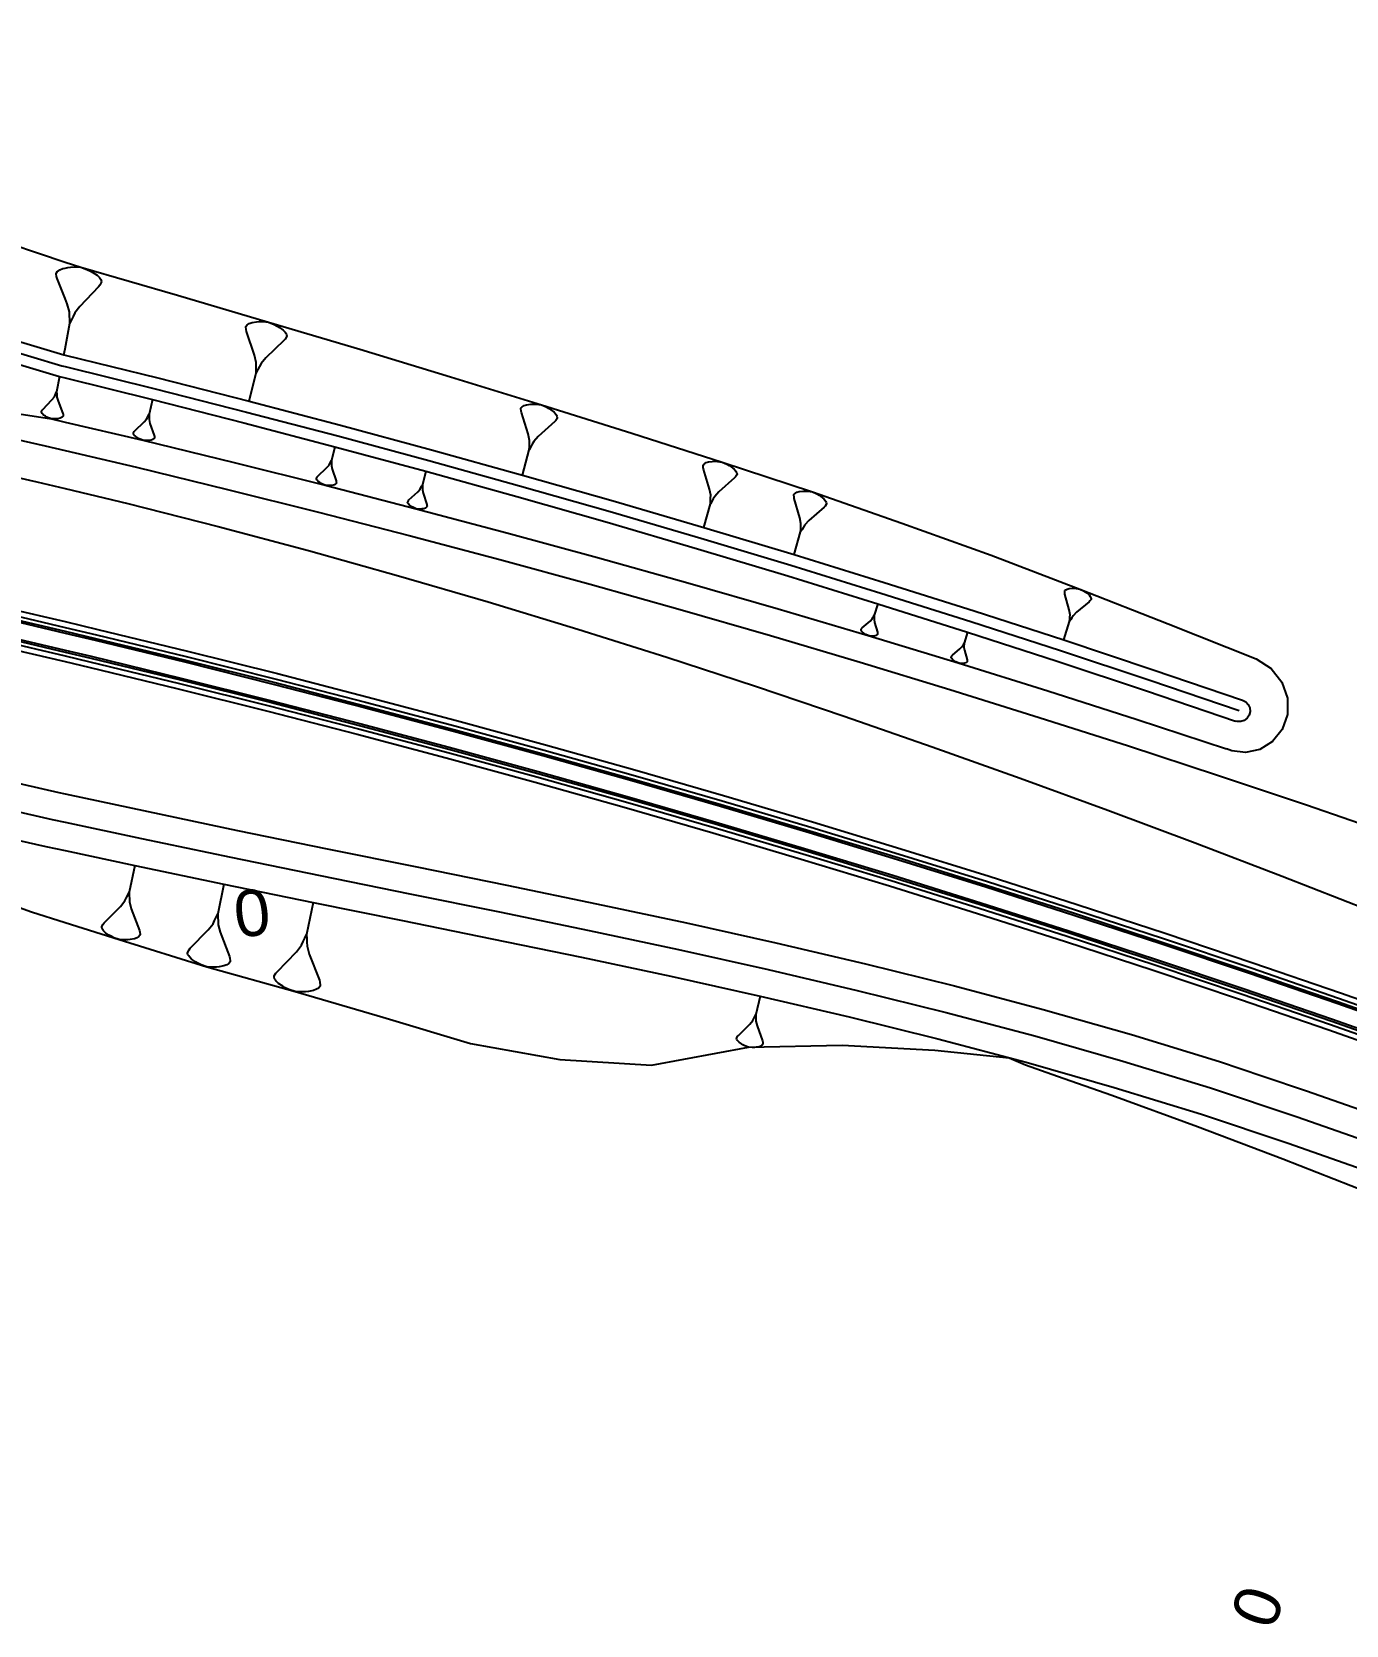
# Model space of a CAD drawing. Extents: x 387562 to 388546, y 804386 to 804945.
# Drawn here: x 388198.2 to 388269.2, y 804570.3 to 804656.4 of the extents above; entities that cross this region are included whole.
import ezdxf
from ezdxf.enums import TextEntityAlignment as Align

# ---------------------------------------------------------------- set-up
doc = ezdxf.new("R2010")
doc.units = 0
doc.layers.get('0').update_dxf_attribs({"linetype": 'CONTINUOUS'})
doc.styles.add('ARIAL', font='ARIAL.FON')

msp = doc.modelspace()

# ---------------------------------------------------------------- linework, layer by layer
at = {"color": 1}
for p, q in [((388199.5992, 804643.4865), (388199.6574, 804643.5258)), ((388199.6574, 804643.5258), (388199.7156, 804643.5651)), ((388199.7156, 804643.5651), (388199.8807, 804643.6342)), ((388199.8807, 804643.6342), (388200, 804643.657)), ((388200, 804643.657), (388200.1434, 804643.6844)), ((388200.1434, 804643.6844), (388200.2991, 804643.7048)), ((388200.2991, 804643.7048), (388200.5035, 804643.7157)), ((388200.5035, 804643.7157), (388200.8542, 804643.6982)), ((388200.8542, 804643.6982), (388201.1859, 804643.5832)), ((388201.1859, 804643.5832), (388201.3714, 804643.4966)), ((388199.5221, 804643.3498), (388199.5315, 804643.3985)), ((388199.5424, 804643.1941), (388199.5221, 804643.3498)), ((388199.5315, 804643.3985), (388199.5992, 804643.4865)), ((388199.5722, 804643.0871), (388199.5424, 804643.1941)), ((388200, 804642.0087), (388199.5722, 804643.0871)), ((388201.8144, 804642.6519), (388200.798, 804641.5847)), ((388201.3714, 804643.4966), (388201.5082, 804643.4195)), ((388201.5082, 804643.4195), (388201.733, 804643.2747)), ((388201.733, 804643.2747), (388201.8603, 804643.1488)), ((388201.8821, 804642.74), (388201.8144, 804642.6519)), ((388201.8603, 804643.1488), (388201.8996, 804643.0906)), ((388201.9592, 804642.8767), (388201.8821, 804642.74)), ((388201.8996, 804643.0906), (388201.9388, 804643.0324)), ((388201.9388, 804643.0324), (388201.9687, 804642.9255)), ((388201.9687, 804642.9255), (388201.9592, 804642.8767)), ((388200.1156, 804641.7172), (388200, 804642.0087)), ((388200.2349, 804641.2894), (388200.1156, 804641.7172)), ((388200.2458, 804641.085), (388200.2349, 804641.2894)), ((388200.2567, 804640.8805), (388200.2458, 804641.085)), ((388200.4408, 804641.0471), (388200.3542, 804640.8616)), ((388200.5273, 804641.2326), (388200.4408, 804641.0471)), ((388200.798, 804641.5847), (388200.5273, 804641.2326)), ((388200, 804639.2975), (388200.2676, 804640.6761)), ((388200.2676, 804640.6761), (388200.2567, 804640.8805)), ((388200.3542, 804640.8616), (388200.2676, 804640.6761)), ((388209.774, 804640.476), (388209.7848, 804640.52)), ((388209.7854, 804640.333), (388209.774, 804640.476)), ((388209.7848, 804640.52), (388209.8505, 804640.5972)), ((388209.8078, 804640.2341), (388209.7854, 804640.333)), ((388210.241, 804638.9598), (388209.8078, 804640.2341)), ((388209.8505, 804640.5972), (388209.9054, 804640.6304)), ((388209.9054, 804640.6304), (388209.9603, 804640.6636)), ((388209.9603, 804640.6636), (388210.1141, 804640.7191)), ((388210.1141, 804640.7191), (388210.3559, 804640.7529)), ((388210.3559, 804640.7529), (388210.4989, 804640.7644)), ((388210.4989, 804640.7644), (388210.6859, 804640.765)), ((388210.6859, 804640.765), (388211.0049, 804640.7331)), ((388211.0049, 804640.7331), (388211.3023, 804640.6131)), ((388211.3023, 804640.6131), (388211.4676, 804640.5257)), ((388211.4676, 804640.5257), (388211.5888, 804640.4491)), ((388211.5888, 804640.4491), (388211.7873, 804640.3068)), ((388211.7873, 804640.3068), (388211.8977, 804640.1862)), ((388211.8977, 804640.1862), (388211.9309, 804640.1313)), ((388211.9309, 804640.1313), (388211.964, 804640.0765)), ((388211.964, 804640.0765), (388211.9864, 804639.9775)), ((388199.9365, 804638.9701), (388200, 804639.2975)), ((388211.8332, 804639.7351), (388210.8575, 804638.8079)), ((388211.8989, 804639.8123), (388211.8332, 804639.7351)), ((388211.9755, 804639.9335), (388211.8989, 804639.8123)), ((388211.9864, 804639.9775), (388211.9755, 804639.9335)), ((388210.3304, 804638.5641), (388210.241, 804638.9598)), ((388210.331, 804638.3771), (388210.3304, 804638.5641)), ((388210.3316, 804638.1902), (388210.331, 804638.3771)), ((388210.5946, 804638.499), (388210.5071, 804638.3337)), ((388210.8575, 804638.8079), (388210.5946, 804638.499)), ((388199.7078, 804637.7921), (388199.5482, 804636.9698)), ((388209.9525, 804636.4621), (388210.3323, 804638.0032)), ((388210.3323, 804638.0032), (388210.3316, 804638.1902)), ((388210.4197, 804638.1685), (388210.3323, 804638.0032)), ((388210.5071, 804638.3337), (388210.4197, 804638.1685)), ((388199.2926, 804636.5319), (388199.423, 804636.7016)), ((388199.423, 804636.7016), (388199.4647, 804636.791)), ((388199.4647, 804636.791), (388199.5065, 804636.8804)), ((388199.5065, 804636.8804), (388199.5482, 804636.9698)), ((388199.5482, 804636.9698), (388199.5535, 804636.8713)), ((388199.5535, 804636.8713), (388199.5587, 804636.7727)), ((388199.5587, 804636.7727), (388199.564, 804636.6742)), ((388199.564, 804636.6742), (388199.6215, 804636.468)), ((388198.7283, 804635.8856), (388198.7329, 804635.9091)), ((388198.7427, 804635.8341), (388198.7283, 804635.8856)), ((388198.7329, 804635.9091), (388198.7701, 804635.9751)), ((388198.7616, 804635.806), (388198.7427, 804635.8341)), ((388198.7806, 804635.778), (388198.7616, 804635.806)), ((388198.7701, 804635.9751), (388198.8027, 804636.0175)), ((388198.8419, 804635.7173), (388198.7806, 804635.778)), ((388198.8027, 804636.0175), (388199.2926, 804636.5319)), ((388199.6215, 804636.468), (388199.8834, 804635.8077)), ((388199.8834, 804635.8077), (388199.8977, 804635.7562)), ((388204.7316, 804636.5531), (388204.5419, 804635.7588)), ((388224.6385, 804636.0619), (388224.649, 804636.101)), ((388224.646, 804635.9342), (388224.6385, 804636.0619)), ((388224.6641, 804635.8455), (388224.646, 804635.9342)), ((388224.649, 804636.101), (388224.7092, 804636.1687)), ((388225.0263, 804634.7001), (388224.6641, 804635.8455)), ((388224.7092, 804636.1687), (388224.7588, 804636.1972)), ((388224.7588, 804636.1972), (388224.8084, 804636.2258)), ((388224.8084, 804636.2258), (388224.9467, 804636.2724)), ((388224.9467, 804636.2724), (388225.1631, 804636.2979)), ((388225.1631, 804636.2979), (388225.2909, 804636.3054)), ((388225.2909, 804636.3054), (388225.4577, 804636.3024)), ((388225.4577, 804636.3024), (388225.7418, 804636.2678)), ((388225.7418, 804636.2678), (388226.0049, 804636.1551)), ((388226.0049, 804636.1551), (388226.1507, 804636.0739)), ((388226.1507, 804636.0739), (388226.2574, 804636.0033)), ((388226.2574, 804636.0033), (388226.4318, 804635.8725)), ((388226.4318, 804635.8725), (388226.528, 804635.7628)), ((388226.528, 804635.7628), (388226.5565, 804635.7132)), ((388198.9503, 804635.6475), (388198.8419, 804635.7173)), ((388199.0162, 804635.6104), (388198.9503, 804635.6475)), ((388199.1056, 804635.5686), (388199.0162, 804635.6104)), ((388199.2655, 804635.5132), (388199.1056, 804635.5686)), ((388199.4345, 804635.5048), (388199.2655, 804635.5132)), ((388199.533, 804635.51), (388199.4345, 804635.5048)), ((388199.6081, 804635.5199), (388199.533, 804635.51)), ((388199.7347, 804635.544), (388199.6081, 804635.5199)), ((388199.8143, 804635.5774), (388199.7347, 804635.544)), ((388199.8423, 804635.5963), (388199.8143, 804635.5774)), ((388199.8704, 804635.6152), (388199.8423, 804635.5963)), ((388199.903, 804635.6576), (388199.8704, 804635.6152)), ((388199.8977, 804635.7562), (388199.9076, 804635.6811)), ((388199.9076, 804635.6811), (388199.903, 804635.6576)), ((388203.776, 804634.8623), (388204.2746, 804635.3429)), ((388204.2746, 804635.3429), (388204.4087, 804635.5028)), ((388204.4087, 804635.5028), (388204.4531, 804635.5881)), ((388204.4531, 804635.5881), (388204.4975, 804635.6735)), ((388204.4975, 804635.6735), (388204.5419, 804635.7588)), ((388204.5419, 804635.7588), (388204.5429, 804635.6627)), ((388204.5429, 804635.6627), (388204.5439, 804635.5665)), ((388204.5439, 804635.5665), (388204.5449, 804635.4703)), ((388204.5449, 804635.4703), (388204.5923, 804635.2671)), ((388204.5923, 804635.2671), (388204.8199, 804634.613)), ((388226.4618, 804635.3614), (388225.5734, 804634.5527)), ((388226.522, 804635.4291), (388226.4618, 804635.3614)), ((388226.5926, 804635.5358), (388226.522, 804635.4291)), ((388226.5565, 804635.7132), (388226.5851, 804635.6636)), ((388226.5851, 804635.6636), (388226.6031, 804635.5749)), ((388226.6031, 804635.5749), (388226.5926, 804635.5358)), ((388203.6981, 804634.737), (388203.7036, 804634.7597)), ((388203.71, 804634.6862), (388203.6981, 804634.737)), ((388203.7036, 804634.7597), (388203.7425, 804634.8224)), ((388203.7273, 804634.6581), (388203.71, 804634.6862)), ((388203.7445, 804634.63), (388203.7273, 804634.6581)), ((388203.7425, 804634.8224), (388203.776, 804634.8623)), ((388203.8018, 804634.5683), (388203.7445, 804634.63)), ((388203.9044, 804634.4959), (388203.8018, 804634.5683)), ((388203.967, 804634.4569), (388203.9044, 804634.4959)), ((388204.0524, 804634.4125), (388203.967, 804634.4569)), ((388204.2058, 804634.3519), (388204.0524, 804634.4125)), ((388204.3701, 804634.3367), (388204.2058, 804634.3519)), ((388204.4663, 804634.3377), (388204.3701, 804634.3367)), ((388204.5398, 804634.3441), (388204.4663, 804634.3377)), ((388204.6641, 804634.3624), (388204.5398, 804634.3441)), ((388204.743, 804634.3915), (388204.6641, 804634.3624)), ((388204.7711, 804634.4088), (388204.743, 804634.3915)), ((388204.7992, 804634.4261), (388204.7711, 804634.4088)), ((388204.8328, 804634.466), (388204.7992, 804634.4261)), ((388204.8199, 804634.613), (388204.8318, 804634.5622)), ((388204.8318, 804634.5622), (388204.8382, 804634.4887)), ((388204.8382, 804634.4887), (388204.8328, 804634.466)), ((388225.0984, 804634.3453), (388225.0263, 804634.7001)), ((388225.0924, 804634.0116), (388225.0954, 804634.1785)), ((388225.0954, 804634.1785), (388225.0984, 804634.3453)), ((388225.2518, 804634.1364), (388225.1706, 804633.9906)), ((388225.3329, 804634.2822), (388225.2518, 804634.1364)), ((388225.5734, 804634.5527), (388225.3329, 804634.2822)), ((388214.3557, 804633.174), (388214.399, 804633.2544)), ((388214.399, 804633.2544), (388214.3987, 804633.1631)), ((388214.5898, 804634.0057), (388214.399, 804633.2544)), ((388224.7211, 804632.4769), (388225.0894, 804633.8448)), ((388225.0894, 804633.8448), (388225.0924, 804634.0116)), ((388225.1706, 804633.9906), (388225.0894, 804633.8448)), ((388234.6476, 804633.148), (388234.7774, 804633.1897)), ((388234.7774, 804633.1897), (388234.9801, 804633.2107)), ((388234.9801, 804633.2107), (388235.0996, 804633.216)), ((388235.0996, 804633.216), (388235.2555, 804633.2109)), ((388235.2555, 804633.2109), (388235.5206, 804633.1748)), ((388213.5843, 804632.296), (388213.5898, 804632.3174)), ((388213.5898, 804632.3174), (388213.6276, 804632.3764)), ((388213.6276, 804632.3764), (388213.66, 804632.4139)), ((388213.66, 804632.4139), (388214.1397, 804632.8633)), ((388214.1397, 804632.8633), (388214.2692, 804633.0132)), ((388214.2692, 804633.0132), (388214.3125, 804633.0936)), ((388214.3125, 804633.0936), (388214.3557, 804633.174)), ((388214.3983, 804633.0718), (388214.398, 804632.9805)), ((388214.398, 804632.9805), (388214.4402, 804632.7869)), ((388214.3987, 804633.1631), (388214.3983, 804633.0718)), ((388214.4402, 804632.7869), (388214.6474, 804632.1631)), ((388219.5045, 804632.6794), (388219.3135, 804631.9496)), ((388234.4866, 804632.9971), (388234.497, 804633.0335)), ((388234.4919, 804632.8776), (388234.4866, 804632.9971)), ((388234.5076, 804632.7945), (388234.4919, 804632.8776)), ((388234.497, 804633.0335), (388234.5541, 804633.0959)), ((388234.8309, 804631.719), (388234.5076, 804632.7945)), ((388234.5541, 804633.0959), (388234.6008, 804633.122)), ((388234.6008, 804633.122), (388234.6476, 804633.148)), ((388236.1814, 804632.318), (388235.3403, 804631.574)), ((388235.5206, 804633.1748), (388235.765, 804633.0659)), ((388235.765, 804633.0659), (388235.9001, 804632.9881)), ((388235.9001, 804632.9881), (388235.999, 804632.9207)), ((388235.999, 804632.9207), (388236.1602, 804632.7961)), ((388236.1602, 804632.7961), (388236.2486, 804632.6923)), ((388236.2385, 804632.3804), (388236.1814, 804632.318)), ((388236.306, 804632.4792), (388236.2385, 804632.3804)), ((388236.2486, 804632.6923), (388236.2747, 804632.6455)), ((388236.2747, 804632.6455), (388236.3007, 804632.5988)), ((388236.3007, 804632.5988), (388236.3164, 804632.5156)), ((388236.3164, 804632.5156), (388236.306, 804632.4792)), ((388213.5949, 804632.2476), (388213.5843, 804632.296)), ((388213.6109, 804632.2207), (388213.5949, 804632.2476)), ((388213.6269, 804632.1938), (388213.6109, 804632.2207)), ((388213.6804, 804632.1345), (388213.6269, 804632.1938)), ((388213.7768, 804632.0643), (388213.6804, 804632.1345)), ((388213.8358, 804632.0265), (388213.7768, 804632.0643)), ((388213.9162, 804631.9832), (388213.8358, 804632.0265)), ((388214.061, 804631.9236), (388213.9162, 804631.9832)), ((388214.2167, 804631.9069), (388214.061, 804631.9236)), ((388214.308, 804631.9065), (388214.2167, 804631.9069)), ((388214.3778, 804631.9116), (388214.308, 804631.9065)), ((388214.4961, 804631.9273), (388214.3778, 804631.9116)), ((388214.5714, 804631.9539), (388214.4961, 804631.9273)), ((388214.5983, 804631.9699), (388214.5714, 804631.9539)), ((388214.6252, 804631.9859), (388214.5983, 804631.9699)), ((388214.6576, 804632.0234), (388214.6252, 804631.9859)), ((388214.6474, 804632.1631), (388214.6579, 804632.1147)), ((388214.663, 804632.0448), (388214.6576, 804632.0234)), ((388214.6579, 804632.1147), (388214.663, 804632.0448)), ((388218.5884, 804631.1366), (388219.0584, 804631.5707)), ((388219.0584, 804631.5707), (388219.1855, 804631.7157)), ((388219.1855, 804631.7157), (388219.2282, 804631.7936)), ((388219.2282, 804631.7936), (388219.2708, 804631.8716)), ((388219.2708, 804631.8716), (388219.3135, 804631.9496)), ((388219.3116, 804631.7718), (388219.3106, 804631.6829)), ((388219.3106, 804631.6829), (388219.3504, 804631.4943)), ((388219.3126, 804631.8607), (388219.3116, 804631.7718)), ((388219.3135, 804631.9496), (388219.3126, 804631.8607)), ((388219.3504, 804631.4943), (388219.5477, 804630.8857)), ((388234.8936, 804631.3865), (388234.8309, 804631.719)), ((388235.3403, 804631.574), (388235.1119, 804631.3244)), ((388239.4024, 804631.4378), (388239.4578, 804631.4975)), ((388239.4578, 804631.4975), (388239.5029, 804631.5222)), ((388239.5029, 804631.5222), (388239.5481, 804631.5469)), ((388239.5481, 804631.5469), (388239.6733, 804631.5862)), ((388239.6733, 804631.5862), (388239.8685, 804631.605)), ((388239.8685, 804631.605), (388239.9836, 804631.6093)), ((388239.9836, 804631.6093), (388240.1335, 804631.6033)), ((388240.1335, 804631.6033), (388240.3884, 804631.5668)), ((388240.3884, 804631.5668), (388240.6228, 804631.4603)), ((388240.6228, 804631.4603), (388240.7523, 804631.3845)), ((388218.514, 804631.0224), (388218.5194, 804631.0433)), ((388218.5239, 804630.9753), (388218.514, 804631.0224)), ((388218.5194, 804631.0433), (388218.5566, 804631.1004)), ((388218.5393, 804630.949), (388218.5239, 804630.9753)), ((388218.5547, 804630.9226), (388218.5393, 804630.949)), ((388218.6064, 804630.8646), (388218.5547, 804630.9226)), ((388218.5566, 804631.1004), (388218.5884, 804631.1366)), ((388218.6997, 804630.7956), (388218.6064, 804630.8646)), ((388218.7568, 804630.7584), (388218.6997, 804630.7956)), ((388218.8348, 804630.7157), (388218.7568, 804630.7584)), ((388218.9753, 804630.6567), (388218.8348, 804630.7157)), ((388219.1267, 804630.6393), (388218.9753, 804630.6567)), ((388219.2156, 804630.6384), (388219.1267, 804630.6393)), ((388219.2836, 804630.6428), (388219.2156, 804630.6384)), ((388219.3988, 804630.6573), (388219.2836, 804630.6428)), ((388219.4722, 804630.6826), (388219.3988, 804630.6573)), ((388219.4986, 804630.698), (388219.4722, 804630.6826)), ((388219.5249, 804630.7134), (388219.4986, 804630.698)), ((388219.5566, 804630.7497), (388219.5249, 804630.7134)), ((388219.5477, 804630.8857), (388219.5576, 804630.8385)), ((388219.5621, 804630.7705), (388219.5566, 804630.7497)), ((388219.5576, 804630.8385), (388219.5621, 804630.7705)), ((388234.5159, 804629.6452), (388234.8784, 804630.9188)), ((388234.8784, 804630.9188), (388234.8835, 804631.0747)), ((388234.9563, 804631.054), (388234.8784, 804630.9188)), ((388234.8835, 804631.0747), (388234.8885, 804631.2306)), ((388234.8885, 804631.2306), (388234.8936, 804631.3865)), ((388235.0341, 804631.1892), (388234.9563, 804631.054)), ((388235.1119, 804631.3244), (388235.0341, 804631.1892)), ((388239.3922, 804631.4029), (388239.4024, 804631.4378)), ((388239.3965, 804631.2878), (388239.3922, 804631.4029)), ((388239.411, 804631.2077), (388239.3965, 804631.2878)), ((388239.7147, 804630.1706), (388239.411, 804631.2077)), ((388241.0184, 804630.7377), (388240.2039, 804630.0276)), ((388240.7523, 804631.3845), (388240.8469, 804631.3189)), ((388240.8469, 804631.3189), (388241.0012, 804631.1979)), ((388241.0012, 804631.1979), (388241.0856, 804631.0974)), ((388241.0738, 804630.7974), (388241.0184, 804630.7377)), ((388241.1394, 804630.892), (388241.0738, 804630.7974)), ((388241.0856, 804631.0974), (388241.1104, 804631.0522)), ((388241.1104, 804631.0522), (388241.1351, 804631.0071)), ((388241.1351, 804631.0071), (388241.1496, 804630.927)), ((388241.1496, 804630.927), (388241.1394, 804630.892)), ((388239.7727, 804629.8502), (388239.7147, 804630.1706)), ((388239.7668, 804629.7002), (388239.7727, 804629.8502)), ((388239.9824, 804629.7889), (388239.9065, 804629.6593)), ((388240.2039, 804630.0276), (388239.9824, 804629.7889)), ((388239.3973, 804628.1772), (388239.7549, 804629.4002)), ((388239.7549, 804629.4002), (388239.7608, 804629.5502)), ((388239.8307, 804629.5298), (388239.7549, 804629.4002)), ((388239.7608, 804629.5502), (388239.7668, 804629.7002)), ((388239.9065, 804629.6593), (388239.8307, 804629.5298)), ((388254.0821, 804626.2773), (388254.1194, 804626.2967)), ((388254.1194, 804626.2967), (388254.1567, 804626.3161)), ((388254.1567, 804626.3161), (388254.2598, 804626.346)), ((388254.2598, 804626.346), (388254.4196, 804626.3579)), ((388254.4196, 804626.3579), (388254.5137, 804626.3594)), ((388254.5137, 804626.3594), (388254.6362, 804626.3519)), ((388254.6362, 804626.3519), (388254.8438, 804626.3176)), ((388254.8438, 804626.3176), (388255.0334, 804626.2265)), ((388243.9228, 804625.525), (388243.7357, 804624.9017)), ((388254.0268, 804626.2011), (388254.0358, 804626.2295)), ((388254.0283, 804626.107), (388254.0268, 804626.2011)), ((388254.0387, 804626.0413), (388254.0283, 804626.107)), ((388254.0358, 804626.2295), (388254.0821, 804626.2773)), ((388254.2688, 804625.1885), (388254.0387, 804626.0413)), ((388255.3441, 804625.6291), (388254.666, 804625.063)), ((388255.0334, 804626.2265), (388255.138, 804626.1623)), ((388255.138, 804626.1623), (388255.2142, 804626.107)), ((388255.2142, 804626.107), (388255.3381, 804626.0054)), ((388255.3381, 804626.0054), (388255.4053, 804625.9218)), ((388255.3904, 804625.6769), (388255.3441, 804625.6291)), ((388255.4457, 804625.753), (388255.3904, 804625.6769)), ((388255.4053, 804625.9218), (388255.4247, 804625.8845)), ((388255.4247, 804625.8845), (388255.4442, 804625.8471)), ((388255.4442, 804625.8471), (388255.4546, 804625.7814)), ((388255.4546, 804625.7814), (388255.4457, 804625.753)), ((388243.0855, 804624.2232), (388243.5041, 804624.5829)), ((388243.5041, 804624.5829), (388243.6181, 804624.704)), ((388243.6181, 804624.704), (388243.6573, 804624.7699)), ((388243.6573, 804624.7699), (388243.6965, 804624.8358)), ((388243.6965, 804624.8358), (388243.7357, 804624.9017)), ((388243.7285, 804624.7485), (388243.7249, 804624.6719)), ((388243.7249, 804624.6719), (388243.7534, 804624.5081)), ((388243.7321, 804624.8251), (388243.7285, 804624.7485)), ((388243.7357, 804624.9017), (388243.7321, 804624.8251)), ((388254.3106, 804624.9256), (388254.2688, 804625.1885)), ((388254.2882, 804624.5582), (388254.2956, 804624.6807)), ((388254.3524, 804624.6628), (388254.2882, 804624.5582)), ((388254.2956, 804624.6807), (388254.3031, 804624.8031)), ((388254.3031, 804624.8031), (388254.3106, 804624.9256)), ((388254.4166, 804624.7673), (388254.3524, 804624.6628)), ((388254.4808, 804624.8719), (388254.4166, 804624.7673)), ((388254.666, 804625.063), (388254.4808, 804624.8719)), ((388243.0178, 804624.127), (388243.0231, 804624.1448)), ((388243.0249, 804624.086), (388243.0178, 804624.127)), ((388243.0231, 804624.1448), (388243.057, 804624.1929)), ((388243.0374, 804624.0629), (388243.0249, 804624.086)), ((388243.0498, 804624.0397), (388243.0374, 804624.0629)), ((388243.0926, 804623.9881), (388243.0498, 804624.0397)), ((388243.057, 804624.1929), (388243.0855, 804624.2232)), ((388243.1709, 804623.9257), (388243.0926, 804623.9881)), ((388243.219, 804623.8919), (388243.1709, 804623.9257)), ((388243.2849, 804623.8527), (388243.219, 804623.8919)), ((388243.4042, 804623.7975), (388243.2849, 804623.8527)), ((388243.5343, 804623.7778), (388243.4042, 804623.7975)), ((388243.6108, 804623.7743), (388243.5343, 804623.7778)), ((388243.6696, 804623.776), (388243.6108, 804623.7743)), ((388243.7694, 804623.7849), (388243.6696, 804623.776)), ((388243.7534, 804624.5081), (388243.9047, 804623.9773)), ((388243.8335, 804623.8045), (388243.7694, 804623.7849)), ((388243.8566, 804623.817), (388243.8335, 804623.8045)), ((388243.8798, 804623.8295), (388243.8566, 804623.817)), ((388243.9083, 804623.8597), (388243.8798, 804623.8295)), ((388243.9047, 804623.9773), (388243.9119, 804623.9363)), ((388243.9136, 804623.8775), (388243.9083, 804623.8597)), ((388243.9119, 804623.9363), (388243.9136, 804623.8775)), ((388248.7737, 804623.9901), (388248.5883, 804623.3879)), ((388253.9745, 804623.565), (388254.2882, 804624.5582)), ((388247.9541, 804622.7355), (388248.3619, 804623.0809)), ((388248.3619, 804623.0809), (388248.4731, 804623.1973)), ((388248.4731, 804623.1973), (388248.5115, 804623.2609)), ((388248.5115, 804623.2609), (388248.5499, 804623.3244)), ((388248.5499, 804623.3244), (388248.5883, 804623.3879)), ((388248.5803, 804623.2397), (388248.5763, 804623.1656)), ((388248.5763, 804623.1656), (388248.6027, 804623.0067)), ((388248.5843, 804623.3138), (388248.5803, 804623.2397)), ((388248.5883, 804623.3879), (388248.5843, 804623.3138)), ((388248.6027, 804623.0067), (388248.7456, 804622.4918)), ((388247.8879, 804622.6429), (388247.8932, 804622.6601)), ((388247.8945, 804622.6032), (388247.8879, 804622.6429)), ((388247.8932, 804622.6601), (388247.9263, 804622.7064)), ((388247.9064, 804622.5807), (388247.8945, 804622.6032)), ((388247.9183, 804622.5582), (388247.9064, 804622.5807)), ((388247.9593, 804622.5079), (388247.9183, 804622.5582)), ((388247.9263, 804622.7064), (388247.9541, 804622.7355)), ((388248.0348, 804622.447), (388247.9593, 804622.5079)), ((388248.0811, 804622.4139), (388248.0348, 804622.447)), ((388248.1446, 804622.3755), (388248.0811, 804622.4139)), ((388248.2598, 804622.3212), (388248.1446, 804622.3755)), ((388248.3855, 804622.3013), (388248.2598, 804622.3212)), ((388248.4596, 804622.2973), (388248.3855, 804622.3013)), ((388248.5165, 804622.2986), (388248.4596, 804622.2973)), ((388248.6132, 804622.3065), (388248.5165, 804622.2986)), ((388248.6754, 804622.325), (388248.6132, 804622.3065)), ((388248.6979, 804622.3369), (388248.6754, 804622.325)), ((388248.7204, 804622.3489), (388248.6979, 804622.3369)), ((388248.7482, 804622.378), (388248.7204, 804622.3489)), ((388248.7456, 804622.4918), (388248.7522, 804622.4521)), ((388248.7535, 804622.3952), (388248.7482, 804622.378)), ((388248.7522, 804622.4521), (388248.7535, 804622.3952))]:
    msp.add_line(p, q, dxfattribs=at)
at = {"color": 7}
for p, q in [((388203.7714, 804611.3768), (388203.4651, 804609.9335)), ((388208.587, 804610.3719), (388208.2544, 804608.7611)), ((388202.1229, 804608.279), (388203.0015, 804609.17)), ((388203.0015, 804609.17), (388203.2364, 804609.4649)), ((388203.2364, 804609.4649), (388203.3127, 804609.6211)), ((388203.3127, 804609.6211), (388203.3889, 804609.7773)), ((388203.3889, 804609.7773), (388203.4651, 804609.9335)), ((388203.4651, 804609.9335), (388203.4714, 804609.7598)), ((388203.4714, 804609.7598), (388203.4776, 804609.5861)), ((388203.4776, 804609.5861), (388203.4838, 804609.4124)), ((388203.4838, 804609.4124), (388203.5788, 804609.0475)), ((388213.4108, 804609.3864), (388213.057, 804607.6474)), ((388202.0641, 804608.2053), (388202.1229, 804608.279)), ((388203.5788, 804609.0475), (388204.0198, 804607.8765)), ((388207.7422, 804607.9071), (388208.0023, 804608.2373)), ((388208.0023, 804608.2373), (388208.0863, 804608.4119)), ((388208.0863, 804608.4119), (388208.1703, 804608.5865)), ((388208.1703, 804608.5865), (388208.2544, 804608.7611)), ((388208.2544, 804608.7611), (388208.2624, 804608.5675)), ((388208.2624, 804608.5675), (388208.2704, 804608.3739)), ((388208.2704, 804608.3739), (388208.2784, 804608.1803)), ((388201.9879, 804608.0491), (388201.9966, 804608.0904)), ((388202.0116, 804607.9579), (388201.9879, 804608.0491)), ((388201.9966, 804608.0904), (388202.0641, 804608.2053)), ((388202.0441, 804607.9079), (388202.0116, 804607.9579)), ((388202.0766, 804607.8579), (388202.0441, 804607.9079)), ((388202.1828, 804607.7492), (388202.0766, 804607.8579)), ((388202.3715, 804607.623), (388202.1828, 804607.7492)), ((388202.4864, 804607.5555), (388202.3715, 804607.623)), ((388202.6426, 804607.4792), (388202.4864, 804607.5555)), ((388202.9226, 804607.3767), (388202.6426, 804607.4792)), ((388203.22, 804607.3567), (388202.9226, 804607.3767)), ((388203.3937, 804607.3629), (388203.22, 804607.3567)), ((388203.5261, 804607.3779), (388203.3937, 804607.3629)), ((388203.7498, 804607.4166), (388203.5261, 804607.3779)), ((388203.8911, 804607.4729), (388203.7498, 804607.4166)), ((388203.941, 804607.5053), (388203.8911, 804607.4729)), ((388203.991, 804607.5378), (388203.941, 804607.5053)), ((388204.0498, 804607.6116), (388203.991, 804607.5378)), ((388204.0198, 804607.8765), (388204.0435, 804607.7853)), ((388204.0435, 804607.7853), (388204.0585, 804607.6528)), ((388204.0585, 804607.6528), (388204.0498, 804607.6116)), ((388206.7682, 804606.9086), (388207.7422, 804607.9071)), ((388208.2784, 804608.1803), (388208.3865, 804607.7741)), ((388208.3865, 804607.7741), (388208.8853, 804606.4715)), ((388212.8768, 804607.2701), (388212.9669, 804607.4587)), ((388212.9669, 804607.4587), (388213.057, 804607.6474)), ((388213.057, 804607.6474), (388213.0662, 804607.4385)), ((388213.0662, 804607.4385), (388213.0755, 804607.2297)), ((388206.6191, 804606.6515), (388206.6286, 804606.6975)), ((388206.6462, 804606.5499), (388206.6191, 804606.6515)), ((388206.6286, 804606.6975), (388206.7032, 804606.8261)), ((388206.6827, 804606.4944), (388206.6462, 804606.5499)), ((388206.7192, 804606.4389), (388206.6827, 804606.4944)), ((388206.7032, 804606.8261), (388206.7682, 804606.9086)), ((388211.4594, 804605.6439), (388212.507, 804606.7244)), ((388212.507, 804606.7244), (388212.7866, 804607.0815)), ((388212.7866, 804607.0815), (388212.8768, 804607.2701)), ((388213.0755, 804607.2297), (388213.0848, 804607.0208)), ((388213.0848, 804607.0208), (388213.2026, 804606.5829)), ((388213.2026, 804606.5829), (388213.7449, 804605.179)), ((388206.8383, 804606.3183), (388206.7192, 804606.4389)), ((388207.0494, 804606.1788), (388206.8383, 804606.3183)), ((388207.1779, 804606.1042), (388207.0494, 804606.1788)), ((388207.3525, 804606.0202), (388207.1779, 804606.1042)), ((388207.6652, 804605.9076), (388207.3525, 804606.0202)), ((388207.9968, 804605.8871), (388207.6652, 804605.9076)), ((388208.1904, 804605.8951), (388207.9968, 804605.8871)), ((388208.338, 804605.9127), (388208.1904, 804605.8951)), ((388208.5871, 804605.9572), (388208.338, 804605.9127)), ((388208.7442, 804606.0207), (388208.5871, 804605.9572)), ((388208.7997, 804606.0572), (388208.7442, 804606.0207)), ((388208.8553, 804606.0938), (388208.7997, 804606.0572)), ((388208.9203, 804606.1763), (388208.8553, 804606.0938)), ((388208.8853, 804606.4715), (388208.9123, 804606.3699)), ((388208.9123, 804606.3699), (388208.9298, 804606.2223)), ((388208.9298, 804606.2223), (388208.9203, 804606.1763)), ((388211.3894, 804605.5547), (388211.4594, 804605.6439)), ((388211.2993, 804605.366), (388211.3094, 804605.4157)), ((388211.3288, 804605.2566), (388211.2993, 804605.366)), ((388211.3094, 804605.4157), (388211.3894, 804605.5547)), ((388211.3684, 804605.1968), (388211.3288, 804605.2566)), ((388211.408, 804605.137), (388211.3684, 804605.1968)), ((388211.5368, 804605.0073), (388211.408, 804605.137)), ((388211.765, 804604.8574), (388211.5368, 804605.0073)), ((388211.904, 804604.7773), (388211.765, 804604.8574)), ((388212.0926, 804604.6872), (388211.904, 804604.7773)), ((388213.7837, 804604.8607), (388213.7138, 804604.7714)), ((388213.7449, 804605.179), (388213.7744, 804605.0695)), ((388213.7744, 804605.0695), (388213.7938, 804604.9103)), ((388213.7938, 804604.9103), (388213.7837, 804604.8607)), ((388212.4303, 804604.5668), (388212.0926, 804604.6872)), ((388212.7882, 804604.5457), (388212.4303, 804604.5668)), ((388212.9971, 804604.555), (388212.7882, 804604.5457)), ((388213.1563, 804604.5743), (388212.9971, 804604.555)), ((388213.4249, 804604.6232), (388213.1563, 804604.5743)), ((388213.5942, 804604.6922), (388213.4249, 804604.6232)), ((388213.654, 804604.7318), (388213.5942, 804604.6922)), ((388213.7138, 804604.7714), (388213.654, 804604.7318)), ((388237.5593, 804604.3237), (388237.333, 804603.3303)), ((388237.1702, 804603.009), (388237.2245, 804603.1161)), ((388237.2245, 804603.1161), (388237.2787, 804603.2232)), ((388237.2787, 804603.2232), (388237.333, 804603.3303)), ((388237.333, 804603.3303), (388237.3355, 804603.2102)), ((388237.3355, 804603.2102), (388237.338, 804603.0902)), ((388237.338, 804603.0902), (388237.3406, 804602.9702)), ((388236.3479, 804602.1513), (388236.3892, 804602.2016)), ((388236.3892, 804602.2016), (388237.005, 804602.8078)), ((388237.005, 804602.8078), (388237.1702, 804603.009)), ((388237.3406, 804602.9702), (388237.4024, 804602.7173)), ((388237.4024, 804602.7173), (388237.6949, 804601.9042)), ((388236.2936, 804602.0443), (388236.3001, 804602.0727)), ((388236.3091, 804601.981), (388236.2936, 804602.0443)), ((388236.3001, 804602.0727), (388236.3479, 804602.1513)), ((388236.331, 804601.9462), (388236.3091, 804601.981)), ((388236.3529, 804601.9113), (388236.331, 804601.9462)), ((388236.4252, 804601.8352), (388236.3529, 804601.9113)), ((388236.5541, 804601.7461), (388236.4252, 804601.8352)), ((388236.6328, 804601.6983), (388236.5541, 804601.7461)), ((388236.7399, 804601.644), (388236.6328, 804601.6983)), ((388236.9321, 804601.5704), (388236.7399, 804601.644)), ((388237.1373, 804601.5535), (388236.9321, 804601.5704)), ((388237.2573, 804601.5561), (388237.1373, 804601.5535)), ((388237.3489, 804601.565), (388237.2573, 804601.5561)), ((388237.5038, 804601.5895), (388237.3489, 804601.565)), ((388237.6019, 804601.6269), (388237.5038, 804601.5895)), ((388237.6367, 804601.6488), (388237.6019, 804601.6269)), ((388237.6716, 804601.6707), (388237.6367, 804601.6488)), ((388237.7129, 804601.721), (388237.6716, 804601.6707)), ((388237.6949, 804601.9042), (388237.7103, 804601.841)), ((388237.7103, 804601.841), (388237.7193, 804601.7494)), ((388237.7193, 804601.7494), (388237.7129, 804601.721))]:
    msp.add_line(p, q, dxfattribs=at)
at = {"color": 3, "linetype": 'CONTINUOUS'}
for points in [[(388100, 804656.4186), (388101.7866, 804655.6349), (388106.3853, 804653.6723), (388111.0033, 804651.7558), (388115.6404, 804649.8855), (388120.2958, 804648.0617), (388124.9693, 804646.2846), (388129.6604, 804644.5542), (388134.3685, 804642.8709), (388139.0932, 804641.2347), (388143.834, 804639.6459), (388148.5904, 804638.1045), (388153.3621, 804636.6108), (388158.1484, 804635.1649), (388162.949, 804633.7669), (388167.7633, 804632.417), (388172.5909, 804631.1153), (388177.4312, 804629.8619), (388182.2838, 804628.657), (388187.1483, 804627.5007), (388191.5155, 804626.5062), (388192.0239, 804626.3927), (388196.8993, 804625.2833), (388200, 804624.5544)], [(388200, 804624.5544), (388201.7666, 804624.1392), (388206.6256, 804622.9603), (388211.4761, 804621.7467), (388216.3178, 804620.4985), (388221.1505, 804619.2158), (388225.9738, 804617.8986), (388230.7877, 804616.5469), (388235.5917, 804615.1609), (388240.3857, 804613.7407), (388245.1695, 804612.2862), (388249.9428, 804610.7976), (388254.7053, 804609.2749), (388259.4568, 804607.7183), (388264.197, 804606.1278), (388268.9258, 804604.5034), (388273.6429, 804602.8453), (388278.3479, 804601.1536), (388281.4857, 804600)]]:
    msp.add_lwpolyline(points, dxfattribs=at)
at = {"color": 1, "linetype": 'CONTINUOUS'}
for points in [[(388195.6115, 804645.4446), (388200, 804643.9827)], [(388200, 804643.9827), (388200.8542, 804643.6982), (388206.0768, 804642.1856), (388211.0049, 804640.7331), (388215.9281, 804639.2746), (388220.8403, 804637.7857), (388225.7418, 804636.2678), (388230.6351, 804634.7303), (388235.5206, 804633.1748), (388240.3884, 804631.5668), (388245.2261, 804629.8674), (388250.0518, 804628.1404), (388254.8438, 804626.3176), (388259.6147, 804624.4436), (388264.373, 804622.5455)], [(388194.8669, 804640.4798), (388199.9365, 804638.9701), (388200, 804638.9545)], [(388194.6889, 804639.2931), (388199.7078, 804637.7921), (388200, 804637.72)], [(388200, 804638.9545), (388205.0103, 804637.7203), (388209.9525, 804636.4621), (388214.8852, 804635.1688), (388219.8082, 804633.8403), (388224.7211, 804632.4769), (388229.6238, 804631.0785), (388234.5159, 804629.6452), (388239.3973, 804628.1772), (388244.2677, 804626.6744), (388249.1269, 804625.137), (388253.9745, 804623.565), (388258.8104, 804621.9586), (388263.6344, 804620.3178)], [(388200, 804637.72), (388204.7316, 804636.5531), (388209.6654, 804635.2969), (388214.5898, 804634.0057), (388219.5045, 804632.6794), (388224.4091, 804631.3182), (388229.3035, 804629.922), (388234.1874, 804628.4911), (388239.0606, 804627.0254), (388243.9228, 804625.525), (388248.7737, 804623.9901), (388253.6132, 804622.4207), (388258.4409, 804620.8169), (388263.2567, 804619.1788)], [(388193.7139, 804636.3641), (388194.2379, 804636.2857), (388199.2655, 804635.5132), (388200, 804635.3406)], [(388200, 804635.3406), (388204.2058, 804634.3519), (388209.1377, 804633.1553), (388214.061, 804631.9236), (388218.9753, 804630.6567), (388223.8804, 804629.3547), (388228.7761, 804628.0177), (388233.6622, 804626.6458), (388238.5383, 804625.239), (388243.4042, 804623.7975), (388248.2598, 804622.3212), (388253.1046, 804620.8102), (388257.9385, 804619.2647), (388262.7613, 804617.6847)], [(388196.8315, 804624.99), (388200, 804624.2452)], [(388200, 804624.2452), (388201.6967, 804623.8464), (388206.5536, 804622.668), (388211.402, 804621.455), (388216.2416, 804620.2073), (388221.0722, 804618.9251), (388225.8935, 804617.6085), (388230.7052, 804616.2574), (388235.5072, 804614.872), (388240.2992, 804613.4524), (388245.0809, 804611.9985), (388249.8521, 804610.5106), (388254.6126, 804608.9886), (388259.362, 804607.4326), (388264.1003, 804605.8428), (388268.827, 804604.2191), (388273.542, 804602.5617), (388278.2451, 804600.8707), (388280.6134, 804600)], [(388196.4939, 804623.5306), (388200, 804622.7064)], [(388200, 804622.7064), (388201.3487, 804622.3894), (388206.1952, 804621.2135), (388211.0332, 804620.0031), (388215.8625, 804618.7581), (388220.6827, 804617.4787), (388225.4937, 804616.1648), (388230.2951, 804614.8167), (388235.0869, 804613.4342), (388239.8686, 804612.0176), (388244.64, 804610.5669), (388249.401, 804609.0821), (388254.1513, 804607.5634), (388258.8906, 804606.0107), (388263.6187, 804604.4243), (388268.3353, 804602.8041), (388273.0402, 804601.1503), (388276.2393, 804600)], [(388263.6339, 804620.3178), (388263.81, 804620.225), (388263.946, 804620.0796), (388264.027, 804619.8977), (388264.044, 804619.6994), (388263.9952, 804619.5064), (388263.8859, 804619.34), (388263.7282, 804619.2185), (388263.5394, 804619.1553), (388263.3404, 804619.1574), (388263.2569, 804619.1786)], [(388184.4089, 804615.7149), (388188.8818, 804614.6963), (388189.3814, 804614.5847), (388194.1725, 804613.4945), (388198.9661, 804612.4135), (388200, 804612.1905)], [(388200, 804612.1905), (388203.7714, 804611.3768), (388208.587, 804610.3719), (388213.4108, 804609.3864), (388218.2404, 804608.4081), (388223.0733, 804607.4248), (388227.9064, 804606.4243), (388232.7362, 804605.3946), (388237.5593, 804604.3237), (388242.3714, 804603.1999), (388247.1682, 804602.0114), (388251.9449, 804600.7465), (388254.5674, 804600)], [(388254.5674, 804600), (388256.6966, 804599.3939), (388261.4179, 804597.9421), (388266.1029, 804596.3799), (388270.762, 804594.7422), (388275.4093, 804593.0712), (388280.0445, 804591.3671), (388284.6674, 804589.63), (388289.2779, 804587.8598), (388293.8755, 804586.0568), (388298.4602, 804584.2209), (388300, 804583.5978)]]:
    msp.add_lwpolyline(points, dxfattribs=at)
at = {"color": 7, "linetype": 'CONTINUOUS'}
for points in [[(388194.7779, 804639.8865), (388199.8221, 804638.3811), (388200, 804638.3373)], [(388200, 804638.3373), (388204.8709, 804637.1367), (388209.809, 804635.8795), (388214.7375, 804634.5872), (388219.6563, 804633.2599), (388224.5651, 804631.8975), (388229.4636, 804630.5003), (388234.3517, 804629.0681), (388239.229, 804627.6013), (388244.0952, 804626.0997), (388248.9503, 804624.5635), (388253.7939, 804622.9929), (388258.6257, 804621.3877), (388263.4455, 804619.7483)], [(388193.5526, 804633.2237), (388198.4768, 804632.1032), (388200, 804631.74)], [(388200, 804631.74), (388203.389, 804630.9317), (388208.2852, 804629.6952), (388213.1651, 804628.3965), (388218.0287, 804627.0383), (388222.8758, 804625.6236), (388227.7064, 804624.1551), (388232.5207, 804622.6356), (388237.3187, 804621.0678), (388242.1008, 804619.4546), (388246.8671, 804617.7987), (388251.6181, 804616.1029), (388256.3542, 804614.3697), (388261.076, 804612.6019), (388265.7841, 804610.8022), (388270.4791, 804608.9732), (388275.1618, 804607.1176), (388279.833, 804605.2378), (388284.4936, 804603.3366), (388289.1445, 804601.4163), (388292.5395, 804600)], [(388196.7639, 804624.6978), (388200, 804623.937)], [(388196.7864, 804624.7952), (388200, 804624.0398)], [(388196.8993, 804625.2833), (388200, 804624.5544)], [(388196.539, 804623.7254), (388200, 804622.9119)], [(388196.5615, 804623.8229), (388200, 804623.0146)], [(388200, 804624.5544), (388201.7666, 804624.1392), (388206.6256, 804622.9603), (388211.4761, 804621.7467), (388216.3178, 804620.4985), (388221.1505, 804619.2158), (388225.9738, 804617.8986), (388230.7877, 804616.5469), (388235.5917, 804615.1609), (388240.3857, 804613.7407), (388245.1695, 804612.2862), (388249.9428, 804610.7976), (388254.7053, 804609.2749), (388259.4568, 804607.7183), (388264.197, 804606.1278), (388268.9258, 804604.5034), (388273.6429, 804602.8453), (388278.3479, 804601.1536), (388281.4857, 804600)], [(388200, 804624.0398), (388201.6502, 804623.6519), (388206.5058, 804622.4738), (388211.3528, 804621.2611), (388216.191, 804620.0138), (388221.0202, 804618.732), (388225.8401, 804617.4157), (388230.6505, 804616.0651), (388235.4511, 804614.6801), (388240.2417, 804613.2608), (388245.0221, 804611.8074), (388249.7919, 804610.3199), (388254.551, 804608.7983), (388259.2991, 804607.2428), (388264.036, 804605.6534), (388268.7613, 804604.0302), (388273.475, 804602.3733), (388278.1768, 804600.6827), (388280.0338, 804600)], [(388200, 804623.937), (388201.627, 804623.5546), (388206.4819, 804622.3767), (388211.3282, 804621.1642), (388216.1657, 804619.9171), (388220.9942, 804618.6355), (388225.8134, 804617.3194), (388230.6231, 804615.9689), (388235.423, 804614.5841), (388240.213, 804613.1651), (388244.9926, 804611.7118), (388249.7618, 804610.2245), (388254.5202, 804608.7032), (388259.2676, 804607.1478), (388264.0038, 804605.5587), (388268.7285, 804603.9357), (388273.4415, 804602.279), (388278.1426, 804600.5888), (388279.744, 804600)], [(388196.4261, 804623.2373), (388200, 804622.3972)], [(388200, 804623.0146), (388201.4184, 804622.6812), (388206.267, 804621.5048), (388211.1071, 804620.2938), (388215.9384, 804619.0483), (388220.7607, 804617.7683), (388225.5738, 804616.4539), (388230.3773, 804615.1052), (388235.171, 804613.7222), (388239.9548, 804612.305), (388244.7283, 804610.8536), (388249.4914, 804609.3682), (388254.2437, 804607.8488), (388258.985, 804606.2955), (388263.7151, 804604.7083), (388268.4338, 804603.0875), (388273.1407, 804601.4329), (388277.1259, 804600)], [(388200, 804622.9119), (388201.3952, 804622.5839), (388206.2431, 804621.4077), (388211.0825, 804620.1969), (388215.9131, 804618.9516), (388220.7347, 804617.6718), (388225.5471, 804616.3576), (388230.3499, 804615.009), (388235.143, 804613.6262), (388239.9261, 804612.2092), (388244.6989, 804610.758), (388249.4613, 804609.2728), (388254.2129, 804607.7536), (388258.9535, 804606.2006), (388263.683, 804604.6137), (388268.4009, 804602.993), (388273.1072, 804601.3387), (388276.8303, 804600)], [(388200, 804622.3972), (388201.2788, 804622.0966), (388206.1232, 804620.9213), (388210.9591, 804619.7113), (388215.7863, 804618.4669), (388220.6045, 804617.188), (388225.4134, 804615.8747), (388230.2127, 804614.5272), (388235.0024, 804613.1453), (388239.782, 804611.7293), (388244.5515, 804610.2792), (388249.3104, 804608.7951), (388254.0586, 804607.277), (388258.7958, 804605.725), (388263.5219, 804604.1393), (388268.2365, 804602.5198), (388272.9394, 804600.8667), (388275.3497, 804600)], [(388194.8486, 804616.4174), (388199.663, 804615.3315), (388200, 804615.2587)], [(388200, 804615.2587), (388204.4892, 804614.2897), (388209.3255, 804613.2795), (388214.17, 804612.2887), (388219.0204, 804611.3049), (388223.8739, 804610.316), (388228.7276, 804609.3097), (388233.5781, 804608.274), (388238.4217, 804607.1971), (388243.2543, 804606.067), (388248.0716, 804604.8721), (388252.8687, 804603.6007), (388257.6408, 804602.2414), (388262.3823, 804600.7828), (388264.7298, 804600)], [(388183.8962, 804613.5013), (388188.3198, 804612.1854), (388188.8109, 804612.0352), (388193.5115, 804610.5762), (388198.1856, 804608.876), (388200, 804608.3017)], [(388200, 804608.3017), (388202.9226, 804607.3767), (388207.6652, 804605.9076), (388212.4303, 804604.5668), (388217.1785, 804603.1775), (388221.9129, 804601.7712), (388226.7453, 804600.8981), (388231.6915, 804600.5934), (388236.9321, 804601.5704), (388242.0042, 804601.6741), (388247.0128, 804601.405), (388251.0254, 804600.99), (388251.9054, 804600.6026), (388253.6335, 804600)], [(388253.6335, 804600), (388256.5726, 804598.9751), (388261.2052, 804597.2786), (388265.8113, 804595.5286), (388270.4051, 804593.7385), (388275.0082, 804591.9683)], [(388264.7298, 804600), (388267.0876, 804599.2137), (388271.7669, 804597.5689), (388276.4464, 804595.8863), (388281.1137, 804594.1703), (388285.7686, 804592.4208), (388290.4108, 804590.6381), (388295.0402, 804588.8222), (388299.6519, 804586.975), (388299.6565, 804586.9732), (388300, 804586.8341)]]:
    msp.add_lwpolyline(points, dxfattribs=at)
at = {"color": 2, "linetype": 'CONTINUOUS'}
for points in [[(388193.4745, 804635.2905), (388193.9894, 804635.1754), (388198.9275, 804634.0518), (388200, 804633.7997)], [(388200, 804633.7997), (388203.8574, 804632.8929), (388208.7789, 804631.6989), (388213.6917, 804630.4697), (388218.5956, 804629.2055), (388223.4904, 804627.9063), (388228.3758, 804626.5721), (388233.2515, 804625.2031), (388238.1174, 804623.7993), (388242.973, 804622.3608), (388247.8183, 804620.8876), (388252.6529, 804619.3799), (388257.4767, 804617.8376), (388262.2892, 804616.261), (388267.0905, 804614.65), (388271.88, 804613.0047), (388276.6577, 804611.3253), (388281.4233, 804609.6118), (388286.1765, 804607.8643), (388290.9172, 804606.083), (388295.6449, 804604.2677), (388300, 804602.5598)], [(388196.8317, 804624.991), (388200, 804624.2463)], [(388200, 804624.2463), (388201.6969, 804623.8474), (388206.5539, 804622.669), (388211.4023, 804621.4559), (388216.2419, 804620.2083), (388221.0725, 804618.9261), (388225.8938, 804617.6095), (388230.7055, 804616.2584), (388235.5075, 804614.873), (388240.2995, 804613.4533), (388245.0812, 804611.9995), (388249.8524, 804610.5115), (388254.6129, 804608.9895), (388259.3623, 804607.4336), (388264.1006, 804605.8437), (388268.8273, 804604.22), (388273.5424, 804602.5627), (388278.2454, 804600.8716), (388280.6163, 804600)], [(388196.4937, 804623.5296), (388200, 804622.7054)], [(388200, 804622.7054), (388201.3485, 804622.3884), (388206.195, 804621.2125), (388211.033, 804620.0021), (388215.8622, 804618.7571), (388220.6825, 804617.4777), (388225.4934, 804616.1639), (388230.2949, 804614.8157), (388235.0866, 804613.4333), (388239.8683, 804612.0167), (388244.6397, 804610.5659), (388249.4007, 804609.0812), (388254.151, 804607.5624), (388258.8903, 804606.0098), (388263.6183, 804604.4233), (388268.335, 804602.8031), (388273.0399, 804601.1493), (388276.2363, 804600)], [(388194.5106, 804614.956), (388199.3145, 804613.8725), (388200, 804613.7246)], [(388200, 804613.7246), (388204.1303, 804612.8332), (388208.9563, 804611.8257), (388213.7904, 804610.8376), (388218.6304, 804609.8565), (388223.4736, 804608.8704), (388228.317, 804607.867), (388233.1572, 804606.8343), (388237.9905, 804605.7604), (388242.8128, 804604.6335), (388247.6199, 804603.4417), (388252.4068, 804602.1736), (388257.1687, 804600.8177), (388259.8272, 804600)], [(388259.8272, 804600), (388261.9001, 804599.3625), (388266.5952, 804597.7968), (388271.2645, 804596.1555), (388275.9338, 804594.4766), (388280.591, 804592.7643), (388285.2359, 804591.0186), (388289.8681, 804589.2397), (388294.4874, 804587.4278), (388299.0892, 804585.5846), (388299.0937, 804585.5827), (388300, 804585.216)]]:
    msp.add_lwpolyline(points, dxfattribs=at)
at = {"color": 252, "linetype": 'CONTINUOUS'}
msp.add_lwpolyline([(388264.3691, 804622.5467), (388265.1843, 804622.0255), (388265.7655, 804621.2861), (388266.0617, 804620.422), (388266.0565, 804619.5358), (388265.7684, 804618.7263), (388265.2461, 804618.0784), (388264.5622, 804617.6536), (388263.8028, 804617.4846), (388263.057, 804617.5732), (388262.7607, 804617.6848)], dxfattribs=at)

# ---------------------------------------------------------------- texts
at = {"color": 2, "style": 'ARIAL'}
for rotation, p in [(6.332, (388209.0027, 804609.9558)), (250.428, (388265.9347, 804571.8358))]:
    msp.add_text('0', height=2.5, rotation=rotation, dxfattribs=at).set_placement(p, align=Align.TOP_LEFT)

doc.saveas('drawing.dxf')
